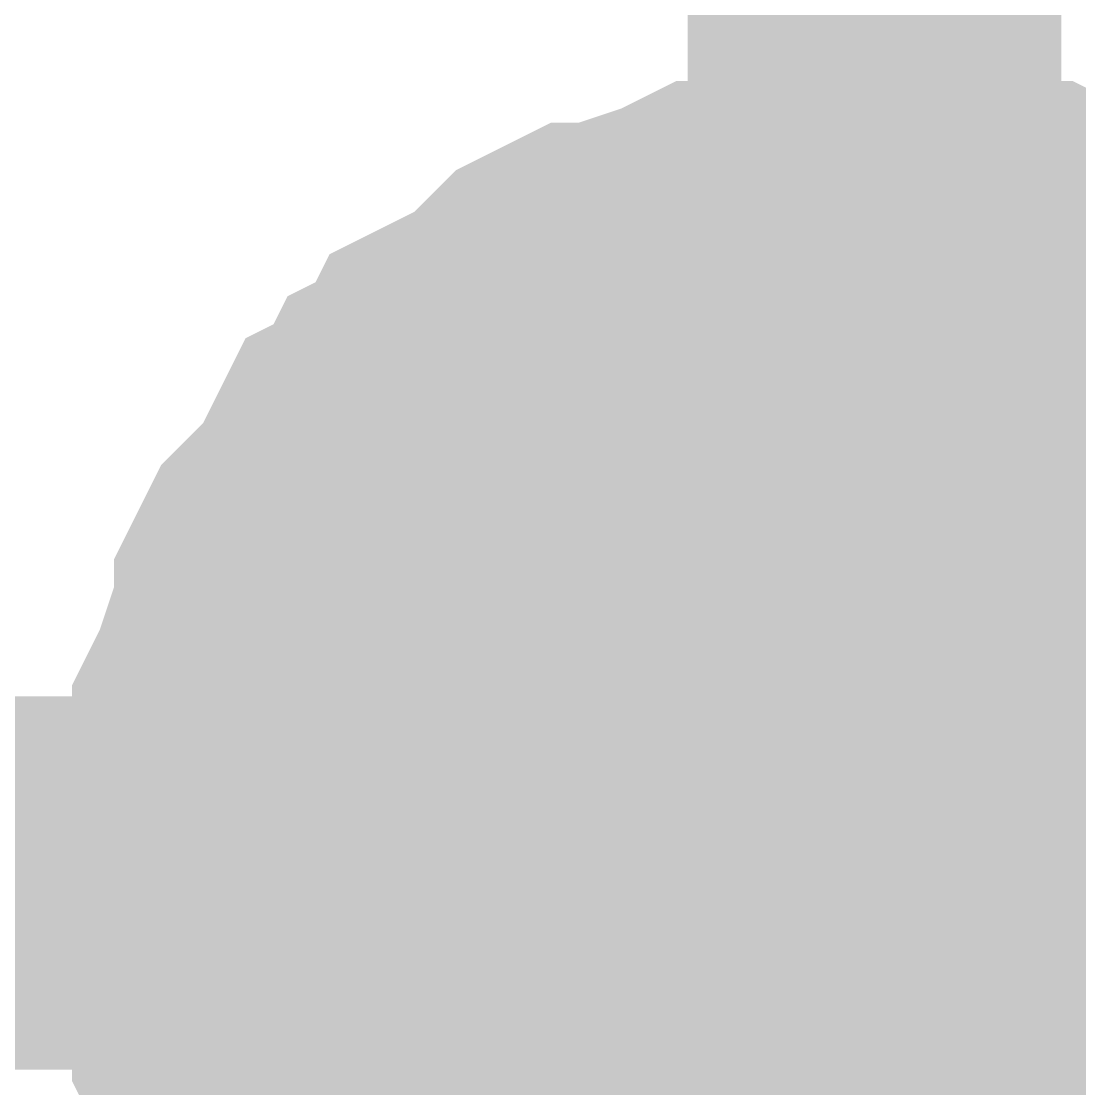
# Model space of a CAD drawing. Header units: inches. Extents: x 0 to 432, y 0 to 280.
# Drawn here: x 225.379 to 226.228, y 162.388 to 163.245 of the extents above; entities that cross this region are included whole.
import ezdxf

# ---------------------------------------------------------------- set-up
doc = ezdxf.new("R2010")
doc.units = ezdxf.units.IN
doc.layers.add('Sheet', color=255, linetype='Continuous')

msp = doc.modelspace()

# ---------------------------------------------------------------- linework, layer by layer
at = {"layer": 'Sheet'}
for points in [[(226.06383, 162.55285, 0.29972, 0.29972, 0), (226.06383, 167.62877, 0.29972, 0.29972, 0), (233.1729, 167.62877, 0.29972, 0.29972, 0)], [(225.55845, 162.55285, 0.29972, 0.29972, 0), (225.55845, 162.57531, 0.29972, 0.29972, 0), (225.55845, 162.609, 0.29972, 0.29972, 0), (225.56968, 162.63146, 0.29972, 0.29972, 0), (225.56968, 162.65392, 0.29972, 0.29972, 0), (225.56968, 162.67638, 0.29972, 0.29972, 0), (225.58091, 162.69884, 0.29972, 0.29972, 0), (225.59214, 162.73253, 0.29972, 0.29972, 0), (225.60337, 162.75499, 0.29972, 0.29972, 0), (225.60337, 162.77745, 0.29972, 0.29972, 0), (225.6146, 162.79991, 0.29972, 0.29972, 0), (225.62583, 162.81114, 0.29972, 0.29972, 0), (225.64829, 162.8336, 0.29972, 0.29972, 0), (225.65952, 162.85606, 0.29972, 0.29972, 0), (225.67076, 162.87852, 0.29972, 0.29972, 0), (225.69322, 162.88975, 0.29972, 0.29972, 0), (225.70445, 162.91221, 0.29972, 0.29972, 0), (225.72691, 162.92344, 0.29972, 0.29972, 0), (225.73814, 162.9459, 0.29972, 0.29972, 0), (225.7606, 162.95713, 0.29972, 0.29972, 0), (225.78306, 162.96836, 0.29972, 0.29972, 0), (225.80552, 162.99082, 0.29972, 0.29972, 0), (225.81676, 163.00205, 0.29972, 0.29972, 0), (225.83922, 163.01328, 0.29972, 0.29972, 0), (225.86168, 163.01328, 0.29972, 0.29972, 0), (225.88414, 163.02451, 0.29972, 0.29972, 0), (225.91783, 163.03574, 0.29972, 0.29972, 0), (225.94029, 163.04697, 0.29972, 0.29972, 0), (225.96275, 163.04697, 0.29972, 0.29972, 0), (225.98522, 163.04697, 0.29972, 0.29972, 0), (226.00768, 163.0582, 0.29972, 0.29972, 0), (226.04137, 163.0582, 0.29972, 0.29972, 0), (226.06383, 163.0582, 0.29972, 0.29972, 0)], [(225.55845, 162.55285, 0.29972, 0.29972, 0), (225.55845, 162.57531, 0.29972, 0.29972, 0), (225.55845, 162.609, 0.29972, 0.29972, 0), (225.56968, 162.63146, 0.29972, 0.29972, 0), (225.56968, 162.65392, 0.29972, 0.29972, 0), (225.56968, 162.67638, 0.29972, 0.29972, 0), (225.58091, 162.69884, 0.29972, 0.29972, 0), (225.59214, 162.73253, 0.29972, 0.29972, 0), (225.60337, 162.75499, 0.29972, 0.29972, 0), (225.60337, 162.77745, 0.29972, 0.29972, 0), (225.6146, 162.79991, 0.29972, 0.29972, 0), (225.62583, 162.81114, 0.29972, 0.29972, 0), (225.64829, 162.8336, 0.29972, 0.29972, 0), (225.65952, 162.85606, 0.29972, 0.29972, 0), (225.67076, 162.87852, 0.29972, 0.29972, 0), (225.69322, 162.88975, 0.29972, 0.29972, 0), (225.70445, 162.91221, 0.29972, 0.29972, 0), (225.72691, 162.92344, 0.29972, 0.29972, 0), (225.73814, 162.9459, 0.29972, 0.29972, 0), (225.7606, 162.95713, 0.29972, 0.29972, 0), (225.78306, 162.96836, 0.29972, 0.29972, 0), (225.80552, 162.99082, 0.29972, 0.29972, 0), (225.81676, 163.00205, 0.29972, 0.29972, 0), (225.83922, 163.01328, 0.29972, 0.29972, 0), (225.86168, 163.01328, 0.29972, 0.29972, 0), (225.88414, 163.02451, 0.29972, 0.29972, 0), (225.91783, 163.03574, 0.29972, 0.29972, 0), (225.94029, 163.04697, 0.29972, 0.29972, 0), (225.96275, 163.04697, 0.29972, 0.29972, 0), (225.98522, 163.04697, 0.29972, 0.29972, 0), (226.00768, 163.0582, 0.29972, 0.29972, 0), (226.04137, 163.0582, 0.29972, 0.29972, 0), (226.06383, 163.0582, 0.29972, 0.29972, 0)], [(225.55845, 162.55285, 0.29972, 0.29972, 0), (225.55845, 162.57531, 0.29972, 0.29972, 0), (225.55845, 162.609, 0.29972, 0.29972, 0), (225.56968, 162.63146, 0.29972, 0.29972, 0), (225.56968, 162.65392, 0.29972, 0.29972, 0), (225.56968, 162.67638, 0.29972, 0.29972, 0), (225.58091, 162.69884, 0.29972, 0.29972, 0), (225.59214, 162.73253, 0.29972, 0.29972, 0), (225.60337, 162.75499, 0.29972, 0.29972, 0), (225.60337, 162.77745, 0.29972, 0.29972, 0), (225.6146, 162.79991, 0.29972, 0.29972, 0), (225.62583, 162.81114, 0.29972, 0.29972, 0), (225.64829, 162.8336, 0.29972, 0.29972, 0), (225.65952, 162.85606, 0.29972, 0.29972, 0), (225.67076, 162.87852, 0.29972, 0.29972, 0), (225.69322, 162.88975, 0.29972, 0.29972, 0), (225.70445, 162.91221, 0.29972, 0.29972, 0), (225.72691, 162.92344, 0.29972, 0.29972, 0), (225.73814, 162.9459, 0.29972, 0.29972, 0), (225.7606, 162.95713, 0.29972, 0.29972, 0), (225.78306, 162.96836, 0.29972, 0.29972, 0), (225.80552, 162.99082, 0.29972, 0.29972, 0), (225.81676, 163.00205, 0.29972, 0.29972, 0), (225.83922, 163.01328, 0.29972, 0.29972, 0), (225.86168, 163.01328, 0.29972, 0.29972, 0), (225.88414, 163.02451, 0.29972, 0.29972, 0), (225.91783, 163.03574, 0.29972, 0.29972, 0), (225.94029, 163.04697, 0.29972, 0.29972, 0), (225.96275, 163.04697, 0.29972, 0.29972, 0), (225.98522, 163.04697, 0.29972, 0.29972, 0), (226.00768, 163.0582, 0.29972, 0.29972, 0), (226.04137, 163.0582, 0.29972, 0.29972, 0), (226.06383, 163.0582, 0.29972, 0.29972, 0)], [(225.55845, 162.55285, 0.29972, 0.29972, 0), (225.55845, 162.57531, 0.29972, 0.29972, 0), (225.55845, 162.609, 0.29972, 0.29972, 0), (225.56968, 162.63146, 0.29972, 0.29972, 0), (225.56968, 162.65392, 0.29972, 0.29972, 0), (225.56968, 162.67638, 0.29972, 0.29972, 0), (225.58091, 162.69884, 0.29972, 0.29972, 0), (225.59214, 162.73253, 0.29972, 0.29972, 0), (225.60337, 162.75499, 0.29972, 0.29972, 0), (225.60337, 162.77745, 0.29972, 0.29972, 0), (225.6146, 162.79991, 0.29972, 0.29972, 0), (225.62583, 162.81114, 0.29972, 0.29972, 0), (225.64829, 162.8336, 0.29972, 0.29972, 0), (225.65952, 162.85606, 0.29972, 0.29972, 0), (225.67076, 162.87852, 0.29972, 0.29972, 0), (225.69322, 162.88975, 0.29972, 0.29972, 0), (225.70445, 162.91221, 0.29972, 0.29972, 0), (225.72691, 162.92344, 0.29972, 0.29972, 0), (225.73814, 162.9459, 0.29972, 0.29972, 0), (225.7606, 162.95713, 0.29972, 0.29972, 0), (225.78306, 162.96836, 0.29972, 0.29972, 0), (225.80552, 162.99082, 0.29972, 0.29972, 0), (225.81676, 163.00205, 0.29972, 0.29972, 0), (225.83922, 163.01328, 0.29972, 0.29972, 0), (225.86168, 163.01328, 0.29972, 0.29972, 0), (225.88414, 163.02451, 0.29972, 0.29972, 0), (225.91783, 163.03574, 0.29972, 0.29972, 0), (225.94029, 163.04697, 0.29972, 0.29972, 0), (225.96275, 163.04697, 0.29972, 0.29972, 0), (225.98522, 163.04697, 0.29972, 0.29972, 0), (226.00768, 163.0582, 0.29972, 0.29972, 0), (226.04137, 163.0582, 0.29972, 0.29972, 0), (226.06383, 163.0582, 0.29972, 0.29972, 0)], [(225.55845, 162.55285, 0.29972, 0.29972, 0), (225.55845, 162.57531, 0.29972, 0.29972, 0), (225.55845, 162.609, 0.29972, 0.29972, 0), (225.56968, 162.63146, 0.29972, 0.29972, 0), (225.56968, 162.65392, 0.29972, 0.29972, 0), (225.56968, 162.67638, 0.29972, 0.29972, 0), (225.58091, 162.69884, 0.29972, 0.29972, 0), (225.59214, 162.73253, 0.29972, 0.29972, 0), (225.60337, 162.75499, 0.29972, 0.29972, 0), (225.60337, 162.77745, 0.29972, 0.29972, 0), (225.6146, 162.79991, 0.29972, 0.29972, 0), (225.62583, 162.81114, 0.29972, 0.29972, 0), (225.64829, 162.8336, 0.29972, 0.29972, 0), (225.65952, 162.85606, 0.29972, 0.29972, 0), (225.67076, 162.87852, 0.29972, 0.29972, 0), (225.69322, 162.88975, 0.29972, 0.29972, 0), (225.70445, 162.91221, 0.29972, 0.29972, 0), (225.72691, 162.92344, 0.29972, 0.29972, 0), (225.73814, 162.9459, 0.29972, 0.29972, 0), (225.7606, 162.95713, 0.29972, 0.29972, 0), (225.78306, 162.96836, 0.29972, 0.29972, 0), (225.80552, 162.99082, 0.29972, 0.29972, 0), (225.81676, 163.00205, 0.29972, 0.29972, 0), (225.83922, 163.01328, 0.29972, 0.29972, 0), (225.86168, 163.01328, 0.29972, 0.29972, 0), (225.88414, 163.02451, 0.29972, 0.29972, 0), (225.91783, 163.03574, 0.29972, 0.29972, 0), (225.94029, 163.04697, 0.29972, 0.29972, 0), (225.96275, 163.04697, 0.29972, 0.29972, 0), (225.98522, 163.04697, 0.29972, 0.29972, 0), (226.00768, 163.0582, 0.29972, 0.29972, 0), (226.04137, 163.0582, 0.29972, 0.29972, 0), (226.06383, 163.0582, 0.29972, 0.29972, 0)], [(225.55845, 162.55285, 0.29972, 0.29972, 0), (225.55845, 162.57531, 0.29972, 0.29972, 0), (225.55845, 162.609, 0.29972, 0.29972, 0), (225.56968, 162.63146, 0.29972, 0.29972, 0), (225.56968, 162.65392, 0.29972, 0.29972, 0), (225.56968, 162.67638, 0.29972, 0.29972, 0), (225.58091, 162.69884, 0.29972, 0.29972, 0), (225.59214, 162.73253, 0.29972, 0.29972, 0), (225.60337, 162.75499, 0.29972, 0.29972, 0), (225.60337, 162.77745, 0.29972, 0.29972, 0), (225.6146, 162.79991, 0.29972, 0.29972, 0), (225.62583, 162.81114, 0.29972, 0.29972, 0), (225.64829, 162.8336, 0.29972, 0.29972, 0), (225.65952, 162.85606, 0.29972, 0.29972, 0), (225.67076, 162.87852, 0.29972, 0.29972, 0), (225.69322, 162.88975, 0.29972, 0.29972, 0), (225.70445, 162.91221, 0.29972, 0.29972, 0), (225.72691, 162.92344, 0.29972, 0.29972, 0), (225.73814, 162.9459, 0.29972, 0.29972, 0), (225.7606, 162.95713, 0.29972, 0.29972, 0), (225.78306, 162.96836, 0.29972, 0.29972, 0), (225.80552, 162.99082, 0.29972, 0.29972, 0), (225.81676, 163.00205, 0.29972, 0.29972, 0), (225.83922, 163.01328, 0.29972, 0.29972, 0), (225.86168, 163.01328, 0.29972, 0.29972, 0), (225.88414, 163.02451, 0.29972, 0.29972, 0), (225.91783, 163.03574, 0.29972, 0.29972, 0), (225.94029, 163.04697, 0.29972, 0.29972, 0), (225.96275, 163.04697, 0.29972, 0.29972, 0), (225.98522, 163.04697, 0.29972, 0.29972, 0), (226.00768, 163.0582, 0.29972, 0.29972, 0), (226.04137, 163.0582, 0.29972, 0.29972, 0), (226.06383, 163.0582, 0.29972, 0.29972, 0)], [(225.55845, 162.55285, 0.29972, 0.29972, 0), (225.55845, 162.57531, 0.29972, 0.29972, 0), (225.55845, 162.609, 0.29972, 0.29972, 0), (225.56968, 162.63146, 0.29972, 0.29972, 0), (225.56968, 162.65392, 0.29972, 0.29972, 0), (225.56968, 162.67638, 0.29972, 0.29972, 0), (225.58091, 162.69884, 0.29972, 0.29972, 0), (225.59214, 162.73253, 0.29972, 0.29972, 0), (225.60337, 162.75499, 0.29972, 0.29972, 0), (225.60337, 162.77745, 0.29972, 0.29972, 0), (225.6146, 162.79991, 0.29972, 0.29972, 0), (225.62583, 162.81114, 0.29972, 0.29972, 0), (225.64829, 162.8336, 0.29972, 0.29972, 0), (225.65952, 162.85606, 0.29972, 0.29972, 0), (225.67076, 162.87852, 0.29972, 0.29972, 0), (225.69322, 162.88975, 0.29972, 0.29972, 0), (225.70445, 162.91221, 0.29972, 0.29972, 0), (225.72691, 162.92344, 0.29972, 0.29972, 0), (225.73814, 162.9459, 0.29972, 0.29972, 0), (225.7606, 162.95713, 0.29972, 0.29972, 0), (225.78306, 162.96836, 0.29972, 0.29972, 0), (225.80552, 162.99082, 0.29972, 0.29972, 0), (225.81676, 163.00205, 0.29972, 0.29972, 0), (225.83922, 163.01328, 0.29972, 0.29972, 0), (225.86168, 163.01328, 0.29972, 0.29972, 0), (225.88414, 163.02451, 0.29972, 0.29972, 0), (225.91783, 163.03574, 0.29972, 0.29972, 0), (225.94029, 163.04697, 0.29972, 0.29972, 0), (225.96275, 163.04697, 0.29972, 0.29972, 0), (225.98522, 163.04697, 0.29972, 0.29972, 0), (226.00768, 163.0582, 0.29972, 0.29972, 0), (226.04137, 163.0582, 0.29972, 0.29972, 0), (226.06383, 163.0582, 0.29972, 0.29972, 0)], [(226.06383, 163.0582, 0.29972, 0.29972, 0), (226.06383, 163.0582, 0.29972, 0.29972, 0)], [(226.06383, 163.0582, 0.29972, 0.29972, 0), (226.08629, 163.0582, 0.29972, 0.29972, 0), (226.11999, 163.0582, 0.29972, 0.29972, 0), (226.14245, 163.04697, 0.29972, 0.29972, 0), (226.16491, 163.04697, 0.29972, 0.29972, 0), (226.18737, 163.04697, 0.29972, 0.29972, 0), (226.20983, 163.03574, 0.29972, 0.29972, 0), (226.24352, 163.02451, 0.29972, 0.29972, 0), (226.26599, 163.01328, 0.29972, 0.29972, 0), (226.28845, 163.01328, 0.29972, 0.29972, 0), (226.31091, 163.00205, 0.29972, 0.29972, 0), (226.32214, 162.99082, 0.29972, 0.29972, 0), (226.3446, 162.96836, 0.29972, 0.29972, 0), (226.36706, 162.95713, 0.29972, 0.29972, 0), (226.38952, 162.9459, 0.29972, 0.29972, 0)], [(226.06383, 163.0582, 0.29972, 0.29972, 0), (226.06383, 163.0582, 0.29972, 0.29972, 0)], [(226.06383, 163.0582, 0.29972, 0.29972, 0), (226.08629, 163.0582, 0.29972, 0.29972, 0), (226.11999, 163.0582, 0.29972, 0.29972, 0), (226.14245, 163.04697, 0.29972, 0.29972, 0), (226.16491, 163.04697, 0.29972, 0.29972, 0), (226.18737, 163.04697, 0.29972, 0.29972, 0), (226.20983, 163.03574, 0.29972, 0.29972, 0), (226.24352, 163.02451, 0.29972, 0.29972, 0), (226.26599, 163.01328, 0.29972, 0.29972, 0), (226.28845, 163.01328, 0.29972, 0.29972, 0), (226.31091, 163.00205, 0.29972, 0.29972, 0), (226.32214, 162.99082, 0.29972, 0.29972, 0), (226.3446, 162.96836, 0.29972, 0.29972, 0), (226.36706, 162.95713, 0.29972, 0.29972, 0), (226.38952, 162.9459, 0.29972, 0.29972, 0)], [(226.06383, 163.0582, 0.29972, 0.29972, 0), (226.06383, 163.0582, 0.29972, 0.29972, 0)], [(226.06383, 163.0582, 0.29972, 0.29972, 0), (226.08629, 163.0582, 0.29972, 0.29972, 0), (226.11999, 163.0582, 0.29972, 0.29972, 0), (226.14245, 163.04697, 0.29972, 0.29972, 0), (226.16491, 163.04697, 0.29972, 0.29972, 0), (226.18737, 163.04697, 0.29972, 0.29972, 0), (226.20983, 163.03574, 0.29972, 0.29972, 0), (226.24352, 163.02451, 0.29972, 0.29972, 0), (226.26599, 163.01328, 0.29972, 0.29972, 0), (226.28845, 163.01328, 0.29972, 0.29972, 0), (226.31091, 163.00205, 0.29972, 0.29972, 0), (226.32214, 162.99082, 0.29972, 0.29972, 0), (226.3446, 162.96836, 0.29972, 0.29972, 0), (226.36706, 162.95713, 0.29972, 0.29972, 0), (226.38952, 162.9459, 0.29972, 0.29972, 0)], [(226.06383, 163.0582, 0.29972, 0.29972, 0), (226.06383, 163.0582, 0.29972, 0.29972, 0)], [(226.06383, 163.0582, 0.29972, 0.29972, 0), (226.08629, 163.0582, 0.29972, 0.29972, 0), (226.11999, 163.0582, 0.29972, 0.29972, 0), (226.14245, 163.04697, 0.29972, 0.29972, 0), (226.16491, 163.04697, 0.29972, 0.29972, 0), (226.18737, 163.04697, 0.29972, 0.29972, 0), (226.20983, 163.03574, 0.29972, 0.29972, 0), (226.24352, 163.02451, 0.29972, 0.29972, 0), (226.26599, 163.01328, 0.29972, 0.29972, 0), (226.28845, 163.01328, 0.29972, 0.29972, 0), (226.31091, 163.00205, 0.29972, 0.29972, 0), (226.32214, 162.99082, 0.29972, 0.29972, 0), (226.3446, 162.96836, 0.29972, 0.29972, 0), (226.36706, 162.95713, 0.29972, 0.29972, 0), (226.38952, 162.9459, 0.29972, 0.29972, 0)], [(226.06383, 163.0582, 0.29972, 0.29972, 0), (226.06383, 163.0582, 0.29972, 0.29972, 0)], [(226.06383, 163.0582, 0.29972, 0.29972, 0), (226.08629, 163.0582, 0.29972, 0.29972, 0), (226.11999, 163.0582, 0.29972, 0.29972, 0), (226.14245, 163.04697, 0.29972, 0.29972, 0), (226.16491, 163.04697, 0.29972, 0.29972, 0), (226.18737, 163.04697, 0.29972, 0.29972, 0), (226.20983, 163.03574, 0.29972, 0.29972, 0), (226.24352, 163.02451, 0.29972, 0.29972, 0), (226.26599, 163.01328, 0.29972, 0.29972, 0), (226.28845, 163.01328, 0.29972, 0.29972, 0), (226.31091, 163.00205, 0.29972, 0.29972, 0), (226.32214, 162.99082, 0.29972, 0.29972, 0), (226.3446, 162.96836, 0.29972, 0.29972, 0), (226.36706, 162.95713, 0.29972, 0.29972, 0), (226.38952, 162.9459, 0.29972, 0.29972, 0)], [(226.06383, 163.0582, 0.29972, 0.29972, 0), (226.06383, 163.0582, 0.29972, 0.29972, 0)], [(226.06383, 163.0582, 0.29972, 0.29972, 0), (226.08629, 163.0582, 0.29972, 0.29972, 0), (226.11999, 163.0582, 0.29972, 0.29972, 0), (226.14245, 163.04697, 0.29972, 0.29972, 0), (226.16491, 163.04697, 0.29972, 0.29972, 0), (226.18737, 163.04697, 0.29972, 0.29972, 0), (226.20983, 163.03574, 0.29972, 0.29972, 0), (226.24352, 163.02451, 0.29972, 0.29972, 0), (226.26599, 163.01328, 0.29972, 0.29972, 0), (226.28845, 163.01328, 0.29972, 0.29972, 0), (226.31091, 163.00205, 0.29972, 0.29972, 0), (226.32214, 162.99082, 0.29972, 0.29972, 0), (226.3446, 162.96836, 0.29972, 0.29972, 0), (226.36706, 162.95713, 0.29972, 0.29972, 0), (226.38952, 162.9459, 0.29972, 0.29972, 0)], [(226.06383, 163.0582, 0.29972, 0.29972, 0), (226.06383, 163.0582, 0.29972, 0.29972, 0)], [(226.06383, 163.0582, 0.29972, 0.29972, 0), (226.08629, 163.0582, 0.29972, 0.29972, 0), (226.11999, 163.0582, 0.29972, 0.29972, 0), (226.14245, 163.04697, 0.29972, 0.29972, 0), (226.16491, 163.04697, 0.29972, 0.29972, 0), (226.18737, 163.04697, 0.29972, 0.29972, 0), (226.20983, 163.03574, 0.29972, 0.29972, 0), (226.24352, 163.02451, 0.29972, 0.29972, 0), (226.26599, 163.01328, 0.29972, 0.29972, 0), (226.28845, 163.01328, 0.29972, 0.29972, 0), (226.31091, 163.00205, 0.29972, 0.29972, 0), (226.32214, 162.99082, 0.29972, 0.29972, 0), (226.3446, 162.96836, 0.29972, 0.29972, 0), (226.36706, 162.95713, 0.29972, 0.29972, 0), (226.38952, 162.9459, 0.29972, 0.29972, 0)], [(225.55845, 162.55285, 0.09906, 0.09906, 0), (225.55845, 162.57531, 0.09906, 0.09906, 0), (225.55845, 162.609, 0.09906, 0.09906, 0), (225.56968, 162.63146, 0.09906, 0.09906, 0), (225.56968, 162.65392, 0.09906, 0.09906, 0), (225.56968, 162.67638, 0.09906, 0.09906, 0), (225.58091, 162.69884, 0.09906, 0.09906, 0), (225.59214, 162.73253, 0.09906, 0.09906, 0), (225.60337, 162.75499, 0.09906, 0.09906, 0), (225.60337, 162.77745, 0.09906, 0.09906, 0), (225.6146, 162.79991, 0.09906, 0.09906, 0), (225.62583, 162.81114, 0.09906, 0.09906, 0), (225.64829, 162.8336, 0.09906, 0.09906, 0), (225.65952, 162.85606, 0.09906, 0.09906, 0), (225.67076, 162.87852, 0.09906, 0.09906, 0), (225.69322, 162.88975, 0.09906, 0.09906, 0), (225.70445, 162.91221, 0.09906, 0.09906, 0), (225.72691, 162.92344, 0.09906, 0.09906, 0), (225.73814, 162.9459, 0.09906, 0.09906, 0), (225.7606, 162.95713, 0.09906, 0.09906, 0), (225.78306, 162.96836, 0.09906, 0.09906, 0), (225.80552, 162.99082, 0.09906, 0.09906, 0), (225.81676, 163.00205, 0.09906, 0.09906, 0), (225.83922, 163.01328, 0.09906, 0.09906, 0), (225.86168, 163.01328, 0.09906, 0.09906, 0), (225.88414, 163.02451, 0.09906, 0.09906, 0), (225.91783, 163.03574, 0.09906, 0.09906, 0), (225.94029, 163.04697, 0.09906, 0.09906, 0), (225.96275, 163.04697, 0.09906, 0.09906, 0), (225.98522, 163.04697, 0.09906, 0.09906, 0), (226.00768, 163.0582, 0.09906, 0.09906, 0), (226.04137, 163.0582, 0.09906, 0.09906, 0), (226.06383, 163.0582, 0.09906, 0.09906, 0)], [(225.55845, 162.55285, 0.09906, 0.09906, 0), (225.55845, 162.57531, 0.09906, 0.09906, 0), (225.55845, 162.609, 0.09906, 0.09906, 0), (225.56968, 162.63146, 0.09906, 0.09906, 0), (225.56968, 162.65392, 0.09906, 0.09906, 0), (225.56968, 162.67638, 0.09906, 0.09906, 0), (225.58091, 162.69884, 0.09906, 0.09906, 0), (225.59214, 162.73253, 0.09906, 0.09906, 0), (225.60337, 162.75499, 0.09906, 0.09906, 0), (225.60337, 162.77745, 0.09906, 0.09906, 0), (225.6146, 162.79991, 0.09906, 0.09906, 0), (225.62583, 162.81114, 0.09906, 0.09906, 0), (225.64829, 162.8336, 0.09906, 0.09906, 0), (225.65952, 162.85606, 0.09906, 0.09906, 0), (225.67076, 162.87852, 0.09906, 0.09906, 0), (225.69322, 162.88975, 0.09906, 0.09906, 0), (225.70445, 162.91221, 0.09906, 0.09906, 0), (225.72691, 162.92344, 0.09906, 0.09906, 0), (225.73814, 162.9459, 0.09906, 0.09906, 0), (225.7606, 162.95713, 0.09906, 0.09906, 0), (225.78306, 162.96836, 0.09906, 0.09906, 0), (225.80552, 162.99082, 0.09906, 0.09906, 0), (225.81676, 163.00205, 0.09906, 0.09906, 0), (225.83922, 163.01328, 0.09906, 0.09906, 0), (225.86168, 163.01328, 0.09906, 0.09906, 0), (225.88414, 163.02451, 0.09906, 0.09906, 0), (225.91783, 163.03574, 0.09906, 0.09906, 0), (225.94029, 163.04697, 0.09906, 0.09906, 0), (225.96275, 163.04697, 0.09906, 0.09906, 0), (225.98522, 163.04697, 0.09906, 0.09906, 0), (226.00768, 163.0582, 0.09906, 0.09906, 0), (226.04137, 163.0582, 0.09906, 0.09906, 0), (226.06383, 163.0582, 0.09906, 0.09906, 0)], [(225.55845, 162.55285, 0.09906, 0.09906, 0), (225.55845, 162.57531, 0.09906, 0.09906, 0), (225.55845, 162.609, 0.09906, 0.09906, 0), (225.56968, 162.63146, 0.09906, 0.09906, 0), (225.56968, 162.65392, 0.09906, 0.09906, 0), (225.56968, 162.67638, 0.09906, 0.09906, 0), (225.58091, 162.69884, 0.09906, 0.09906, 0), (225.59214, 162.73253, 0.09906, 0.09906, 0), (225.60337, 162.75499, 0.09906, 0.09906, 0), (225.60337, 162.77745, 0.09906, 0.09906, 0), (225.6146, 162.79991, 0.09906, 0.09906, 0), (225.62583, 162.81114, 0.09906, 0.09906, 0), (225.64829, 162.8336, 0.09906, 0.09906, 0), (225.65952, 162.85606, 0.09906, 0.09906, 0), (225.67076, 162.87852, 0.09906, 0.09906, 0), (225.69322, 162.88975, 0.09906, 0.09906, 0), (225.70445, 162.91221, 0.09906, 0.09906, 0), (225.72691, 162.92344, 0.09906, 0.09906, 0), (225.73814, 162.9459, 0.09906, 0.09906, 0), (225.7606, 162.95713, 0.09906, 0.09906, 0), (225.78306, 162.96836, 0.09906, 0.09906, 0), (225.80552, 162.99082, 0.09906, 0.09906, 0), (225.81676, 163.00205, 0.09906, 0.09906, 0), (225.83922, 163.01328, 0.09906, 0.09906, 0), (225.86168, 163.01328, 0.09906, 0.09906, 0), (225.88414, 163.02451, 0.09906, 0.09906, 0), (225.91783, 163.03574, 0.09906, 0.09906, 0), (225.94029, 163.04697, 0.09906, 0.09906, 0), (225.96275, 163.04697, 0.09906, 0.09906, 0), (225.98522, 163.04697, 0.09906, 0.09906, 0), (226.00768, 163.0582, 0.09906, 0.09906, 0), (226.04137, 163.0582, 0.09906, 0.09906, 0), (226.06383, 163.0582, 0.09906, 0.09906, 0)], [(225.55845, 162.55285, 0.09906, 0.09906, 0), (225.55845, 162.57531, 0.09906, 0.09906, 0), (225.55845, 162.609, 0.09906, 0.09906, 0), (225.56968, 162.63146, 0.09906, 0.09906, 0), (225.56968, 162.65392, 0.09906, 0.09906, 0), (225.56968, 162.67638, 0.09906, 0.09906, 0), (225.58091, 162.69884, 0.09906, 0.09906, 0), (225.59214, 162.73253, 0.09906, 0.09906, 0), (225.60337, 162.75499, 0.09906, 0.09906, 0), (225.60337, 162.77745, 0.09906, 0.09906, 0), (225.6146, 162.79991, 0.09906, 0.09906, 0), (225.62583, 162.81114, 0.09906, 0.09906, 0), (225.64829, 162.8336, 0.09906, 0.09906, 0), (225.65952, 162.85606, 0.09906, 0.09906, 0), (225.67076, 162.87852, 0.09906, 0.09906, 0), (225.69322, 162.88975, 0.09906, 0.09906, 0), (225.70445, 162.91221, 0.09906, 0.09906, 0), (225.72691, 162.92344, 0.09906, 0.09906, 0), (225.73814, 162.9459, 0.09906, 0.09906, 0), (225.7606, 162.95713, 0.09906, 0.09906, 0), (225.78306, 162.96836, 0.09906, 0.09906, 0), (225.80552, 162.99082, 0.09906, 0.09906, 0), (225.81676, 163.00205, 0.09906, 0.09906, 0), (225.83922, 163.01328, 0.09906, 0.09906, 0), (225.86168, 163.01328, 0.09906, 0.09906, 0), (225.88414, 163.02451, 0.09906, 0.09906, 0), (225.91783, 163.03574, 0.09906, 0.09906, 0), (225.94029, 163.04697, 0.09906, 0.09906, 0), (225.96275, 163.04697, 0.09906, 0.09906, 0), (225.98522, 163.04697, 0.09906, 0.09906, 0), (226.00768, 163.0582, 0.09906, 0.09906, 0), (226.04137, 163.0582, 0.09906, 0.09906, 0), (226.06383, 163.0582, 0.09906, 0.09906, 0)], [(225.55845, 162.55285, 0.09906, 0.09906, 0), (225.55845, 162.57531, 0.09906, 0.09906, 0), (225.55845, 162.609, 0.09906, 0.09906, 0), (225.56968, 162.63146, 0.09906, 0.09906, 0), (225.56968, 162.65392, 0.09906, 0.09906, 0), (225.56968, 162.67638, 0.09906, 0.09906, 0), (225.58091, 162.69884, 0.09906, 0.09906, 0), (225.59214, 162.73253, 0.09906, 0.09906, 0), (225.60337, 162.75499, 0.09906, 0.09906, 0), (225.60337, 162.77745, 0.09906, 0.09906, 0), (225.6146, 162.79991, 0.09906, 0.09906, 0), (225.62583, 162.81114, 0.09906, 0.09906, 0), (225.64829, 162.8336, 0.09906, 0.09906, 0), (225.65952, 162.85606, 0.09906, 0.09906, 0), (225.67076, 162.87852, 0.09906, 0.09906, 0), (225.69322, 162.88975, 0.09906, 0.09906, 0), (225.70445, 162.91221, 0.09906, 0.09906, 0), (225.72691, 162.92344, 0.09906, 0.09906, 0), (225.73814, 162.9459, 0.09906, 0.09906, 0), (225.7606, 162.95713, 0.09906, 0.09906, 0), (225.78306, 162.96836, 0.09906, 0.09906, 0), (225.80552, 162.99082, 0.09906, 0.09906, 0), (225.81676, 163.00205, 0.09906, 0.09906, 0), (225.83922, 163.01328, 0.09906, 0.09906, 0), (225.86168, 163.01328, 0.09906, 0.09906, 0), (225.88414, 163.02451, 0.09906, 0.09906, 0), (225.91783, 163.03574, 0.09906, 0.09906, 0), (225.94029, 163.04697, 0.09906, 0.09906, 0), (225.96275, 163.04697, 0.09906, 0.09906, 0), (225.98522, 163.04697, 0.09906, 0.09906, 0), (226.00768, 163.0582, 0.09906, 0.09906, 0), (226.04137, 163.0582, 0.09906, 0.09906, 0), (226.06383, 163.0582, 0.09906, 0.09906, 0)], [(225.55845, 162.55285, 0.09906, 0.09906, 0), (225.55845, 162.57531, 0.09906, 0.09906, 0), (225.55845, 162.609, 0.09906, 0.09906, 0), (225.56968, 162.63146, 0.09906, 0.09906, 0), (225.56968, 162.65392, 0.09906, 0.09906, 0), (225.56968, 162.67638, 0.09906, 0.09906, 0), (225.58091, 162.69884, 0.09906, 0.09906, 0), (225.59214, 162.73253, 0.09906, 0.09906, 0), (225.60337, 162.75499, 0.09906, 0.09906, 0), (225.60337, 162.77745, 0.09906, 0.09906, 0), (225.6146, 162.79991, 0.09906, 0.09906, 0), (225.62583, 162.81114, 0.09906, 0.09906, 0), (225.64829, 162.8336, 0.09906, 0.09906, 0), (225.65952, 162.85606, 0.09906, 0.09906, 0), (225.67076, 162.87852, 0.09906, 0.09906, 0), (225.69322, 162.88975, 0.09906, 0.09906, 0), (225.70445, 162.91221, 0.09906, 0.09906, 0), (225.72691, 162.92344, 0.09906, 0.09906, 0), (225.73814, 162.9459, 0.09906, 0.09906, 0), (225.7606, 162.95713, 0.09906, 0.09906, 0), (225.78306, 162.96836, 0.09906, 0.09906, 0), (225.80552, 162.99082, 0.09906, 0.09906, 0), (225.81676, 163.00205, 0.09906, 0.09906, 0), (225.83922, 163.01328, 0.09906, 0.09906, 0), (225.86168, 163.01328, 0.09906, 0.09906, 0), (225.88414, 163.02451, 0.09906, 0.09906, 0), (225.91783, 163.03574, 0.09906, 0.09906, 0), (225.94029, 163.04697, 0.09906, 0.09906, 0), (225.96275, 163.04697, 0.09906, 0.09906, 0), (225.98522, 163.04697, 0.09906, 0.09906, 0), (226.00768, 163.0582, 0.09906, 0.09906, 0), (226.04137, 163.0582, 0.09906, 0.09906, 0), (226.06383, 163.0582, 0.09906, 0.09906, 0)], [(225.55845, 162.55285, 0.09906, 0.09906, 0), (225.55845, 162.57531, 0.09906, 0.09906, 0), (225.55845, 162.609, 0.09906, 0.09906, 0), (225.56968, 162.63146, 0.09906, 0.09906, 0), (225.56968, 162.65392, 0.09906, 0.09906, 0), (225.56968, 162.67638, 0.09906, 0.09906, 0), (225.58091, 162.69884, 0.09906, 0.09906, 0), (225.59214, 162.73253, 0.09906, 0.09906, 0), (225.60337, 162.75499, 0.09906, 0.09906, 0), (225.60337, 162.77745, 0.09906, 0.09906, 0), (225.6146, 162.79991, 0.09906, 0.09906, 0), (225.62583, 162.81114, 0.09906, 0.09906, 0), (225.64829, 162.8336, 0.09906, 0.09906, 0), (225.65952, 162.85606, 0.09906, 0.09906, 0), (225.67076, 162.87852, 0.09906, 0.09906, 0), (225.69322, 162.88975, 0.09906, 0.09906, 0), (225.70445, 162.91221, 0.09906, 0.09906, 0), (225.72691, 162.92344, 0.09906, 0.09906, 0), (225.73814, 162.9459, 0.09906, 0.09906, 0), (225.7606, 162.95713, 0.09906, 0.09906, 0), (225.78306, 162.96836, 0.09906, 0.09906, 0), (225.80552, 162.99082, 0.09906, 0.09906, 0), (225.81676, 163.00205, 0.09906, 0.09906, 0), (225.83922, 163.01328, 0.09906, 0.09906, 0), (225.86168, 163.01328, 0.09906, 0.09906, 0), (225.88414, 163.02451, 0.09906, 0.09906, 0), (225.91783, 163.03574, 0.09906, 0.09906, 0), (225.94029, 163.04697, 0.09906, 0.09906, 0), (225.96275, 163.04697, 0.09906, 0.09906, 0), (225.98522, 163.04697, 0.09906, 0.09906, 0), (226.00768, 163.0582, 0.09906, 0.09906, 0), (226.04137, 163.0582, 0.09906, 0.09906, 0), (226.06383, 163.0582, 0.09906, 0.09906, 0)], [(226.06383, 163.0582, 0.09906, 0.09906, 0), (226.06383, 163.0582, 0.09906, 0.09906, 0)], [(226.06383, 163.0582, 0.09906, 0.09906, 0), (226.08629, 163.0582, 0.09906, 0.09906, 0), (226.11999, 163.0582, 0.09906, 0.09906, 0), (226.14245, 163.04697, 0.09906, 0.09906, 0), (226.16491, 163.04697, 0.09906, 0.09906, 0), (226.18737, 163.04697, 0.09906, 0.09906, 0), (226.20983, 163.03574, 0.09906, 0.09906, 0), (226.24352, 163.02451, 0.09906, 0.09906, 0), (226.26599, 163.01328, 0.09906, 0.09906, 0), (226.28845, 163.01328, 0.09906, 0.09906, 0)], [(226.06383, 163.0582, 0.09906, 0.09906, 0), (226.06383, 163.0582, 0.09906, 0.09906, 0)], [(226.06383, 163.0582, 0.09906, 0.09906, 0), (226.08629, 163.0582, 0.09906, 0.09906, 0), (226.11999, 163.0582, 0.09906, 0.09906, 0), (226.14245, 163.04697, 0.09906, 0.09906, 0), (226.16491, 163.04697, 0.09906, 0.09906, 0), (226.18737, 163.04697, 0.09906, 0.09906, 0), (226.20983, 163.03574, 0.09906, 0.09906, 0), (226.24352, 163.02451, 0.09906, 0.09906, 0), (226.26599, 163.01328, 0.09906, 0.09906, 0), (226.28845, 163.01328, 0.09906, 0.09906, 0)], [(226.06383, 163.0582, 0.09906, 0.09906, 0), (226.06383, 163.0582, 0.09906, 0.09906, 0)], [(226.06383, 163.0582, 0.09906, 0.09906, 0), (226.08629, 163.0582, 0.09906, 0.09906, 0), (226.11999, 163.0582, 0.09906, 0.09906, 0), (226.14245, 163.04697, 0.09906, 0.09906, 0), (226.16491, 163.04697, 0.09906, 0.09906, 0), (226.18737, 163.04697, 0.09906, 0.09906, 0), (226.20983, 163.03574, 0.09906, 0.09906, 0), (226.24352, 163.02451, 0.09906, 0.09906, 0), (226.26599, 163.01328, 0.09906, 0.09906, 0), (226.28845, 163.01328, 0.09906, 0.09906, 0)], [(226.06383, 163.0582, 0.09906, 0.09906, 0), (226.06383, 163.0582, 0.09906, 0.09906, 0)], [(226.06383, 163.0582, 0.09906, 0.09906, 0), (226.08629, 163.0582, 0.09906, 0.09906, 0), (226.11999, 163.0582, 0.09906, 0.09906, 0), (226.14245, 163.04697, 0.09906, 0.09906, 0), (226.16491, 163.04697, 0.09906, 0.09906, 0), (226.18737, 163.04697, 0.09906, 0.09906, 0), (226.20983, 163.03574, 0.09906, 0.09906, 0), (226.24352, 163.02451, 0.09906, 0.09906, 0), (226.26599, 163.01328, 0.09906, 0.09906, 0), (226.28845, 163.01328, 0.09906, 0.09906, 0)], [(226.06383, 163.0582, 0.09906, 0.09906, 0), (226.06383, 163.0582, 0.09906, 0.09906, 0)], [(226.06383, 163.0582, 0.09906, 0.09906, 0), (226.08629, 163.0582, 0.09906, 0.09906, 0), (226.11999, 163.0582, 0.09906, 0.09906, 0), (226.14245, 163.04697, 0.09906, 0.09906, 0), (226.16491, 163.04697, 0.09906, 0.09906, 0), (226.18737, 163.04697, 0.09906, 0.09906, 0), (226.20983, 163.03574, 0.09906, 0.09906, 0), (226.24352, 163.02451, 0.09906, 0.09906, 0), (226.26599, 163.01328, 0.09906, 0.09906, 0), (226.28845, 163.01328, 0.09906, 0.09906, 0)], [(226.06383, 163.0582, 0.09906, 0.09906, 0), (226.06383, 163.0582, 0.09906, 0.09906, 0)], [(226.06383, 163.0582, 0.09906, 0.09906, 0), (226.08629, 163.0582, 0.09906, 0.09906, 0), (226.11999, 163.0582, 0.09906, 0.09906, 0), (226.14245, 163.04697, 0.09906, 0.09906, 0), (226.16491, 163.04697, 0.09906, 0.09906, 0), (226.18737, 163.04697, 0.09906, 0.09906, 0), (226.20983, 163.03574, 0.09906, 0.09906, 0), (226.24352, 163.02451, 0.09906, 0.09906, 0), (226.26599, 163.01328, 0.09906, 0.09906, 0), (226.28845, 163.01328, 0.09906, 0.09906, 0)], [(226.06383, 163.0582, 0.09906, 0.09906, 0), (226.06383, 163.0582, 0.09906, 0.09906, 0)], [(226.06383, 163.0582, 0.09906, 0.09906, 0), (226.08629, 163.0582, 0.09906, 0.09906, 0), (226.11999, 163.0582, 0.09906, 0.09906, 0), (226.14245, 163.04697, 0.09906, 0.09906, 0), (226.16491, 163.04697, 0.09906, 0.09906, 0), (226.18737, 163.04697, 0.09906, 0.09906, 0), (226.20983, 163.03574, 0.09906, 0.09906, 0), (226.24352, 163.02451, 0.09906, 0.09906, 0), (226.26599, 163.01328, 0.09906, 0.09906, 0), (226.28845, 163.01328, 0.09906, 0.09906, 0)], [(220.98753, 162.55285, 0.29972, 0.29972, 0), (226.06383, 162.55285, 0.29972, 0.29972, 0)], [(222.50368, 140.71069, 0.29972, 0.29972, 0), (226.06383, 140.71069, 0.29972, 0.29972, 0), (226.06383, 162.55285, 0.29972, 0.29972, 0)], [(225.67076, 162.22719, 0.29972, 0.29972, 0), (225.65952, 162.24965, 0.29972, 0.29972, 0), (225.64829, 162.27211, 0.29972, 0.29972, 0), (225.62583, 162.29457, 0.29972, 0.29972, 0), (225.6146, 162.3058, 0.29972, 0.29972, 0), (225.60337, 162.32826, 0.29972, 0.29972, 0), (225.60337, 162.35072, 0.29972, 0.29972, 0), (225.59214, 162.37318, 0.29972, 0.29972, 0), (225.58091, 162.40686, 0.29972, 0.29972, 0), (225.56968, 162.42932, 0.29972, 0.29972, 0), (225.56968, 162.45178, 0.29972, 0.29972, 0), (225.56968, 162.47424, 0.29972, 0.29972, 0), (225.55845, 162.4967, 0.29972, 0.29972, 0), (225.55845, 162.53039, 0.29972, 0.29972, 0), (225.55845, 162.55285, 0.29972, 0.29972, 0)], [(225.55845, 162.55285, 0.29972, 0.29972, 0), (225.55845, 162.55285, 0.29972, 0.29972, 0)], [(225.67076, 162.22719, 0.29972, 0.29972, 0), (225.65952, 162.24965, 0.29972, 0.29972, 0), (225.64829, 162.27211, 0.29972, 0.29972, 0), (225.62583, 162.29457, 0.29972, 0.29972, 0), (225.6146, 162.3058, 0.29972, 0.29972, 0), (225.60337, 162.32826, 0.29972, 0.29972, 0), (225.60337, 162.35072, 0.29972, 0.29972, 0), (225.59214, 162.37318, 0.29972, 0.29972, 0), (225.58091, 162.40686, 0.29972, 0.29972, 0), (225.56968, 162.42932, 0.29972, 0.29972, 0), (225.56968, 162.45178, 0.29972, 0.29972, 0), (225.56968, 162.47424, 0.29972, 0.29972, 0), (225.55845, 162.4967, 0.29972, 0.29972, 0), (225.55845, 162.53039, 0.29972, 0.29972, 0), (225.55845, 162.55285, 0.29972, 0.29972, 0)], [(225.55845, 162.55285, 0.29972, 0.29972, 0), (225.55845, 162.55285, 0.29972, 0.29972, 0)], [(225.67076, 162.22719, 0.29972, 0.29972, 0), (225.65952, 162.24965, 0.29972, 0.29972, 0), (225.64829, 162.27211, 0.29972, 0.29972, 0), (225.62583, 162.29457, 0.29972, 0.29972, 0), (225.6146, 162.3058, 0.29972, 0.29972, 0), (225.60337, 162.32826, 0.29972, 0.29972, 0), (225.60337, 162.35072, 0.29972, 0.29972, 0), (225.59214, 162.37318, 0.29972, 0.29972, 0), (225.58091, 162.40686, 0.29972, 0.29972, 0), (225.56968, 162.42932, 0.29972, 0.29972, 0), (225.56968, 162.45178, 0.29972, 0.29972, 0), (225.56968, 162.47424, 0.29972, 0.29972, 0), (225.55845, 162.4967, 0.29972, 0.29972, 0), (225.55845, 162.53039, 0.29972, 0.29972, 0), (225.55845, 162.55285, 0.29972, 0.29972, 0)], [(225.55845, 162.55285, 0.29972, 0.29972, 0), (225.55845, 162.55285, 0.29972, 0.29972, 0)], [(225.67076, 162.22719, 0.29972, 0.29972, 0), (225.65952, 162.24965, 0.29972, 0.29972, 0), (225.64829, 162.27211, 0.29972, 0.29972, 0), (225.62583, 162.29457, 0.29972, 0.29972, 0), (225.6146, 162.3058, 0.29972, 0.29972, 0), (225.60337, 162.32826, 0.29972, 0.29972, 0), (225.60337, 162.35072, 0.29972, 0.29972, 0), (225.59214, 162.37318, 0.29972, 0.29972, 0), (225.58091, 162.40686, 0.29972, 0.29972, 0), (225.56968, 162.42932, 0.29972, 0.29972, 0), (225.56968, 162.45178, 0.29972, 0.29972, 0), (225.56968, 162.47424, 0.29972, 0.29972, 0), (225.55845, 162.4967, 0.29972, 0.29972, 0), (225.55845, 162.53039, 0.29972, 0.29972, 0), (225.55845, 162.55285, 0.29972, 0.29972, 0)], [(225.55845, 162.55285, 0.29972, 0.29972, 0), (225.55845, 162.55285, 0.29972, 0.29972, 0)], [(225.67076, 162.22719, 0.29972, 0.29972, 0), (225.65952, 162.24965, 0.29972, 0.29972, 0), (225.64829, 162.27211, 0.29972, 0.29972, 0), (225.62583, 162.29457, 0.29972, 0.29972, 0), (225.6146, 162.3058, 0.29972, 0.29972, 0), (225.60337, 162.32826, 0.29972, 0.29972, 0), (225.60337, 162.35072, 0.29972, 0.29972, 0), (225.59214, 162.37318, 0.29972, 0.29972, 0), (225.58091, 162.40686, 0.29972, 0.29972, 0), (225.56968, 162.42932, 0.29972, 0.29972, 0), (225.56968, 162.45178, 0.29972, 0.29972, 0), (225.56968, 162.47424, 0.29972, 0.29972, 0), (225.55845, 162.4967, 0.29972, 0.29972, 0), (225.55845, 162.53039, 0.29972, 0.29972, 0), (225.55845, 162.55285, 0.29972, 0.29972, 0)], [(225.55845, 162.55285, 0.29972, 0.29972, 0), (225.55845, 162.55285, 0.29972, 0.29972, 0)], [(225.67076, 162.22719, 0.29972, 0.29972, 0), (225.65952, 162.24965, 0.29972, 0.29972, 0), (225.64829, 162.27211, 0.29972, 0.29972, 0), (225.62583, 162.29457, 0.29972, 0.29972, 0), (225.6146, 162.3058, 0.29972, 0.29972, 0), (225.60337, 162.32826, 0.29972, 0.29972, 0), (225.60337, 162.35072, 0.29972, 0.29972, 0), (225.59214, 162.37318, 0.29972, 0.29972, 0), (225.58091, 162.40686, 0.29972, 0.29972, 0), (225.56968, 162.42932, 0.29972, 0.29972, 0), (225.56968, 162.45178, 0.29972, 0.29972, 0), (225.56968, 162.47424, 0.29972, 0.29972, 0), (225.55845, 162.4967, 0.29972, 0.29972, 0), (225.55845, 162.53039, 0.29972, 0.29972, 0), (225.55845, 162.55285, 0.29972, 0.29972, 0)], [(225.55845, 162.55285, 0.29972, 0.29972, 0), (225.55845, 162.55285, 0.29972, 0.29972, 0)], [(225.67076, 162.22719, 0.29972, 0.29972, 0), (225.65952, 162.24965, 0.29972, 0.29972, 0), (225.64829, 162.27211, 0.29972, 0.29972, 0), (225.62583, 162.29457, 0.29972, 0.29972, 0), (225.6146, 162.3058, 0.29972, 0.29972, 0), (225.60337, 162.32826, 0.29972, 0.29972, 0), (225.60337, 162.35072, 0.29972, 0.29972, 0), (225.59214, 162.37318, 0.29972, 0.29972, 0), (225.58091, 162.40686, 0.29972, 0.29972, 0), (225.56968, 162.42932, 0.29972, 0.29972, 0), (225.56968, 162.45178, 0.29972, 0.29972, 0), (225.56968, 162.47424, 0.29972, 0.29972, 0), (225.55845, 162.4967, 0.29972, 0.29972, 0), (225.55845, 162.53039, 0.29972, 0.29972, 0), (225.55845, 162.55285, 0.29972, 0.29972, 0)], [(225.55845, 162.55285, 0.29972, 0.29972, 0), (225.55845, 162.55285, 0.29972, 0.29972, 0)], [(225.60337, 162.32826, 0.09906, 0.09906, 0), (225.60337, 162.35072, 0.09906, 0.09906, 0), (225.59214, 162.37318, 0.09906, 0.09906, 0), (225.58091, 162.40686, 0.09906, 0.09906, 0), (225.56968, 162.42932, 0.09906, 0.09906, 0), (225.56968, 162.45178, 0.09906, 0.09906, 0), (225.56968, 162.47424, 0.09906, 0.09906, 0), (225.55845, 162.4967, 0.09906, 0.09906, 0), (225.55845, 162.53039, 0.09906, 0.09906, 0), (225.55845, 162.55285, 0.09906, 0.09906, 0)], [(225.55845, 162.55285, 0.09906, 0.09906, 0), (225.55845, 162.55285, 0.09906, 0.09906, 0)], [(225.60337, 162.32826, 0.09906, 0.09906, 0), (225.60337, 162.35072, 0.09906, 0.09906, 0), (225.59214, 162.37318, 0.09906, 0.09906, 0), (225.58091, 162.40686, 0.09906, 0.09906, 0), (225.56968, 162.42932, 0.09906, 0.09906, 0), (225.56968, 162.45178, 0.09906, 0.09906, 0), (225.56968, 162.47424, 0.09906, 0.09906, 0), (225.55845, 162.4967, 0.09906, 0.09906, 0), (225.55845, 162.53039, 0.09906, 0.09906, 0), (225.55845, 162.55285, 0.09906, 0.09906, 0)], [(225.55845, 162.55285, 0.09906, 0.09906, 0), (225.55845, 162.55285, 0.09906, 0.09906, 0)], [(225.60337, 162.32826, 0.09906, 0.09906, 0), (225.60337, 162.35072, 0.09906, 0.09906, 0), (225.59214, 162.37318, 0.09906, 0.09906, 0), (225.58091, 162.40686, 0.09906, 0.09906, 0), (225.56968, 162.42932, 0.09906, 0.09906, 0), (225.56968, 162.45178, 0.09906, 0.09906, 0), (225.56968, 162.47424, 0.09906, 0.09906, 0), (225.55845, 162.4967, 0.09906, 0.09906, 0), (225.55845, 162.53039, 0.09906, 0.09906, 0), (225.55845, 162.55285, 0.09906, 0.09906, 0)], [(225.55845, 162.55285, 0.09906, 0.09906, 0), (225.55845, 162.55285, 0.09906, 0.09906, 0)], [(225.60337, 162.32826, 0.09906, 0.09906, 0), (225.60337, 162.35072, 0.09906, 0.09906, 0), (225.59214, 162.37318, 0.09906, 0.09906, 0), (225.58091, 162.40686, 0.09906, 0.09906, 0), (225.56968, 162.42932, 0.09906, 0.09906, 0), (225.56968, 162.45178, 0.09906, 0.09906, 0), (225.56968, 162.47424, 0.09906, 0.09906, 0), (225.55845, 162.4967, 0.09906, 0.09906, 0), (225.55845, 162.53039, 0.09906, 0.09906, 0), (225.55845, 162.55285, 0.09906, 0.09906, 0)], [(225.55845, 162.55285, 0.09906, 0.09906, 0), (225.55845, 162.55285, 0.09906, 0.09906, 0)], [(225.60337, 162.32826, 0.09906, 0.09906, 0), (225.60337, 162.35072, 0.09906, 0.09906, 0), (225.59214, 162.37318, 0.09906, 0.09906, 0), (225.58091, 162.40686, 0.09906, 0.09906, 0), (225.56968, 162.42932, 0.09906, 0.09906, 0), (225.56968, 162.45178, 0.09906, 0.09906, 0), (225.56968, 162.47424, 0.09906, 0.09906, 0), (225.55845, 162.4967, 0.09906, 0.09906, 0), (225.55845, 162.53039, 0.09906, 0.09906, 0), (225.55845, 162.55285, 0.09906, 0.09906, 0)], [(225.55845, 162.55285, 0.09906, 0.09906, 0), (225.55845, 162.55285, 0.09906, 0.09906, 0)], [(225.60337, 162.32826, 0.09906, 0.09906, 0), (225.60337, 162.35072, 0.09906, 0.09906, 0), (225.59214, 162.37318, 0.09906, 0.09906, 0), (225.58091, 162.40686, 0.09906, 0.09906, 0), (225.56968, 162.42932, 0.09906, 0.09906, 0), (225.56968, 162.45178, 0.09906, 0.09906, 0), (225.56968, 162.47424, 0.09906, 0.09906, 0), (225.55845, 162.4967, 0.09906, 0.09906, 0), (225.55845, 162.53039, 0.09906, 0.09906, 0), (225.55845, 162.55285, 0.09906, 0.09906, 0)], [(225.55845, 162.55285, 0.09906, 0.09906, 0), (225.55845, 162.55285, 0.09906, 0.09906, 0)], [(225.60337, 162.32826, 0.09906, 0.09906, 0), (225.60337, 162.35072, 0.09906, 0.09906, 0), (225.59214, 162.37318, 0.09906, 0.09906, 0), (225.58091, 162.40686, 0.09906, 0.09906, 0), (225.56968, 162.42932, 0.09906, 0.09906, 0), (225.56968, 162.45178, 0.09906, 0.09906, 0), (225.56968, 162.47424, 0.09906, 0.09906, 0), (225.55845, 162.4967, 0.09906, 0.09906, 0), (225.55845, 162.53039, 0.09906, 0.09906, 0), (225.55845, 162.55285, 0.09906, 0.09906, 0)], [(225.55845, 162.55285, 0.09906, 0.09906, 0), (225.55845, 162.55285, 0.09906, 0.09906, 0)]]:
    msp.add_lwpolyline(points, format="xyseb", dxfattribs=at)
msp.add_lwpolyline([(225.806, 162.56, 0.508, 0.508, 1), (226.314, 162.56, 0.508, 0.508, 1)], format="xyseb", close=True, dxfattribs=at)

doc.saveas('drawing.dxf')
